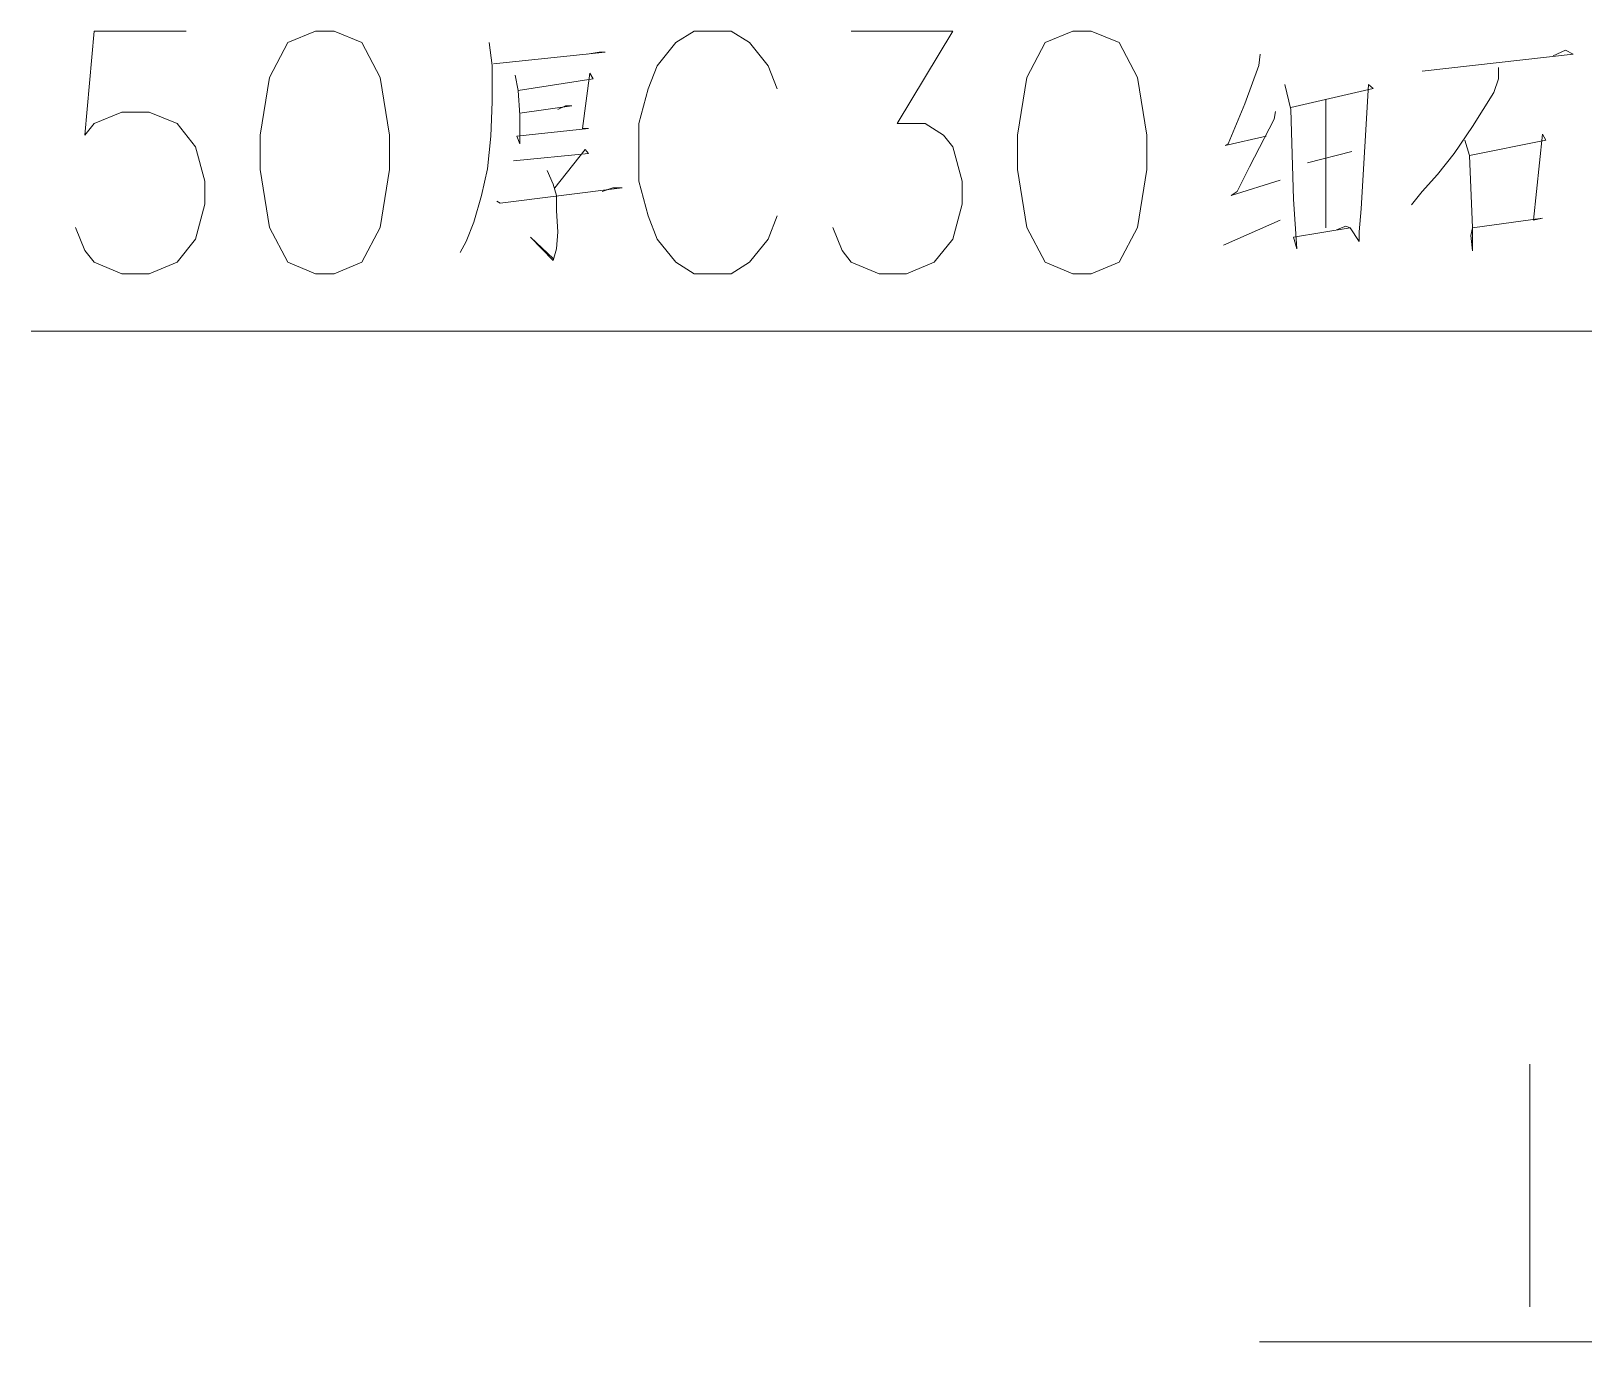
# Model space of a CAD drawing. Header units: millimetres. Extents: x 0 to 586, y 0 to 414.
# Drawn here: x 379.09 to 398.04, y 346.87 to 362.86 of the extents above; entities that cross this region are included whole.
import ezdxf

# ---------------------------------------------------------------- set-up
doc = ezdxf.new("R2010")
doc.units = ezdxf.units.MM

msp = doc.modelspace()

# ---------------------------------------------------------------- linework, layer by layer
at = {"color": 0, "lineweight": 0}
for points in [[(380.985889, 362.856639), (379.860528, 362.856639), (379.747639, 361.586639), (379.860528, 361.72775), (380.199194, 361.868861), (380.534333, 361.868861), (380.873, 361.72775), (381.098778, 361.445528), (381.211667, 361.025722), (381.211667, 360.7435), (381.098778, 360.320167), (380.873, 360.037944), (380.534333, 359.896833), (380.199194, 359.896833), (379.860528, 360.037944), (379.747639, 360.179056), (379.63475, 360.461278)], [(388.196667, 362.151083), (388.083778, 362.433306), (387.858, 362.715528), (387.63575, 362.856639), (387.184194, 362.856639), (386.958417, 362.715528), (386.732639, 362.433306), (386.61975, 362.151083), (386.506861, 361.72775), (386.506861, 361.025722), (386.61975, 360.602389), (386.732639, 360.320167), (386.958417, 360.037944), (387.184194, 359.896833), (387.63575, 359.896833), (387.858, 360.037944), (388.083778, 360.320167), (388.196667, 360.602389)], [(389.099778, 362.856639), (390.338028, 362.856639), (389.660694, 361.72775), (389.999361, 361.72775), (390.225139, 361.586639), (390.338028, 361.445528), (390.450917, 361.025722), (390.450917, 360.7435), (390.338028, 360.320167), (390.11225, 360.037944), (389.773583, 359.896833), (389.438444, 359.896833), (389.099778, 360.037944), (388.986889, 360.179056), (388.874, 360.461278)], [(384.683, 362.715528), (384.718278, 362.436833), (384.718278, 361.992333), (384.700639, 361.576056), (384.661833, 361.177417), (384.58775, 360.852861), (384.496028, 360.524778), (384.400778, 360.291944), (384.326694, 360.154361)], [(384.735917, 362.458), (386.097639, 362.599111), (386.023556, 362.599111), (385.875389, 362.574417)], [(394.088056, 362.574417), (394.070417, 362.436833), (393.901083, 361.971167), (393.696472, 361.480806), (393.661194, 361.459639), (394.162139, 361.576056)], [(396.063611, 362.366278), (397.908639, 362.574417), (397.813389, 362.623806), (397.665222, 362.55325)], [(384.996972, 362.320417), (385.035778, 362.133444), (385.053417, 361.830056), (385.053417, 361.480806), (385.018139, 361.576056), (385.893028, 361.667778), (385.818944, 361.667778), (385.910667, 362.341583), (385.949472, 362.274556), (385.035778, 362.133444)], [(396.994944, 362.412139), (396.994944, 362.274556), (396.9385, 362.10875), (396.677444, 361.692472), (396.455194, 361.364389), (396.250583, 361.106861), (396.063611, 360.898722), (395.933083, 360.736444)], [(394.387917, 362.204), (394.462, 361.900611), (394.497278, 360.807), (394.536083, 360.200222), (394.497278, 360.341333), (395.188722, 360.45775), (395.132278, 360.478917), (395.019389, 360.433056)], [(394.462, 361.925306), (395.467417, 362.158139), (395.410972, 362.204), (395.31925, 360.690583), (395.298083, 360.408361), (395.298083, 360.291944), (395.188722, 360.45775)], [(385.053417, 361.85475), (385.688417, 361.946472), (385.614333, 361.946472), (385.519083, 361.900611)], [(394.888861, 360.45775), (394.888861, 362.017028)], [(394.275028, 361.875917), (394.257389, 361.784194), (393.957528, 361.202111), (393.809361, 360.898722), (393.735278, 360.852861), (394.331472, 361.039833)], [(396.585722, 361.526667), (396.642167, 361.339694), (396.677444, 360.45775), (396.677444, 360.175528), (396.659806, 360.3625), (396.677444, 360.45775), (397.534694, 360.574167), (397.425333, 360.549472), (397.534694, 361.597222), (397.5735, 361.526667), (396.642167, 361.339694)], [(384.979333, 361.272667), (385.893028, 361.364389), (385.854222, 361.41025), (385.483806, 360.944583)], [(394.666611, 361.247972), (395.206361, 361.389083)], [(385.388556, 361.15625), (385.462639, 360.990444), (385.501444, 360.852861), (385.501444, 360.665889), (385.519083, 360.408361), (385.501444, 360.200222), (385.462639, 360.059111), (385.183944, 360.341333), (385.462639, 360.083806)], [(384.774722, 360.782306), (384.813528, 360.757611), (386.30225, 360.944583), (386.189361, 360.944583), (386.058833, 360.898722)], [(393.640028, 360.246083), (394.331472, 360.549472)], [(412.277278, 359.198333), (379.091472, 359.198333)], [(397.379472, 347.295611), (397.379472, 350.255417)], [(411.444722, 346.86875), (394.081, 346.86875)]]:
    msp.add_lwpolyline(points, dxfattribs=at)
for points in [[(382.562806, 362.856639), (382.224139, 362.715528), (382.001889, 362.292194), (381.889, 361.586639), (381.889, 361.166833), (382.001889, 360.461278), (382.224139, 360.037944), (382.562806, 359.896833), (382.788583, 359.896833), (383.12725, 360.037944), (383.353028, 360.461278), (383.465917, 361.166833), (383.465917, 361.586639), (383.353028, 362.292194), (383.12725, 362.715528), (382.788583, 362.856639)], [(391.802056, 362.856639), (391.463389, 362.715528), (391.241139, 362.292194), (391.12825, 361.586639), (391.12825, 361.166833), (391.241139, 360.461278), (391.463389, 360.037944), (391.802056, 359.896833), (392.027833, 359.896833), (392.3665, 360.037944), (392.592278, 360.461278), (392.705167, 361.166833), (392.705167, 361.586639), (392.592278, 362.292194), (392.3665, 362.715528), (392.027833, 362.856639)]]:
    msp.add_lwpolyline(points, close=True, dxfattribs=at)

doc.saveas('drawing.dxf')
